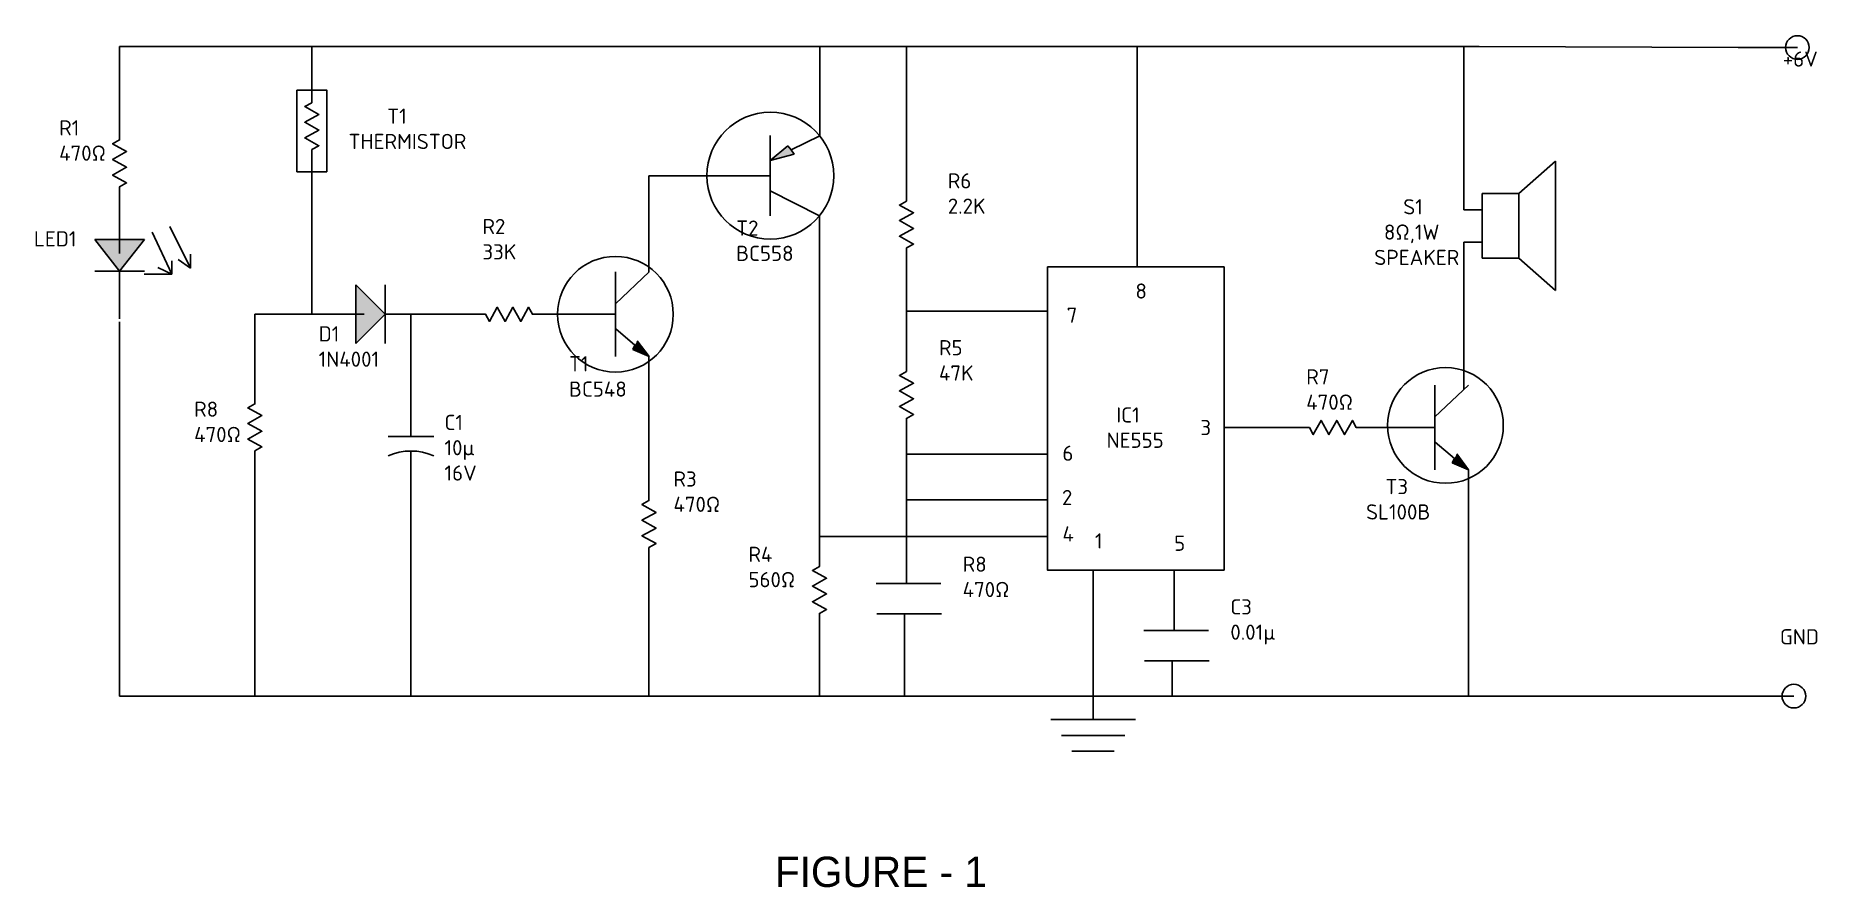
# Model space of a CAD drawing. Header units: inches. Extents: x 22 to 139, y -22 to 34.
import ezdxf

# ---------------------------------------------------------------- set-up
doc = ezdxf.new("R2010")
doc.units = ezdxf.units.IN
doc.header["$MEASUREMENT"] = 0

# ---------------------------------------------------------------- blocks, each defined once
blk = doc.blocks.new('Resistor')
at = {"color": 7}
blk.add_lwpolyline([(0, 0), (0.05, 0), (0.075, 0.025), (0.125, -0.025), (0.175, 0.025), (0.225, -0.025), (0.275, 0.025), (0.325, -0.025), (0.35, 0), (0.4, 0)], dxfattribs=at)
blk = doc.blocks.new('Diode')
at = {"color": 7}
for p, q in [((0.15, 0.125), (0.25, 0)), ((0.15, -0.125), (0.15, 0.125)), ((0.25, -0.125), (0.25, 0.125)), ((0.15, 0), (0, 0)), ((0.25, 0), (0.15, -0.125)), ((0.25, 0), (0.4, 0))]:
    blk.add_line(p, q, dxfattribs=at)
blk.add_solid([(0.15, -0.125), (0.25, 0), (0.15, 0.125)], dxfattribs=at)
blk = doc.blocks.new('Capacitor')
at = {"color": 7}
for p, q in [((0.15, -0.1), (0.15, 0.1)), ((0.15, 0), (0, 0)), ((0.225, 0), (0.4, 0))]:
    blk.add_line(p, q, dxfattribs=at)
blk.add_arc((0.4375, 0), 0.2125, 151.9275, 208.0725, dxfattribs=at)
blk = doc.blocks.new('Transistor - NPN')
at = {"color": 7}
for p, q in [((0.199999, 0.2), (0.199999, -0.2)), ((0.399999, 0.2), (0.199999, 0.05)), ((0, 0), (0.199999, 0)), ((0.316132, -0.145536), (0.201153, -0.069033)), ((0.302516, -0.166503), (0.316132, -0.145536)), ((0.399999, -0.2), (0.302516, -0.166503)), ((0.329748, -0.124569), (0.399999, -0.2))]:
    blk.add_line(p, q, dxfattribs=at)
blk.add_solid([(0.302516, -0.166503), (0.399999, -0.2), (0.329748, -0.124569)], dxfattribs=at)
blk = doc.blocks.new('Transistor - PNP')
at = {"color": 7}
for p, q in [((0.200001, 0.2), (0.200001, -0.199999)), ((0.271557, 0.149194), (0.200001, 0.075)), ((0.284805, 0.127992), (0.271557, 0.149194)), ((0.284805, 0.127992), (0.4024, 0.199023)), ((0.200001, 0.075), (0.298053, 0.106791)), ((0.298053, 0.106791), (0.284805, 0.127992)), ((0, 0), (0.200001, 0)), ((0.200001, -0.074999), (0.400001, -0.199999))]:
    blk.add_line(p, q, dxfattribs=at)
blk.add_solid([(0.200001, 0.075), (0.298053, 0.106791), (0.271557, 0.149194)], dxfattribs=at)
blk = doc.blocks.new('Ground')
at = {"color": 7}
for p, q in [((-0.1, 0), (0.1, 0)), ((0.075, -0.05), (-0.075, -0.05)), ((-0.05, -0.1), (0.05, -0.1))]:
    blk.add_line(p, q, dxfattribs=at)
blk = doc.blocks.new('Speaker')
at = {"color": 7}
for p, q in [((0.25, 0.15), (0.15, 0.05)), ((0.25, -0.25), (0.25, 0.15)), ((0.05, 0.05), (0.05, -0.15)), ((0.15, 0.05), (0.05, 0.05)), ((0.15, -0.15), (0.15, 0.05)), ((0, 0), (0.05, 0)), ((0, -0.1), (0.05, -0.1)), ((0.05, -0.15), (0.15, -0.15)), ((0.15, -0.15), (0.25, -0.25))]:
    blk.add_line(p, q, dxfattribs=at)

msp = doc.modelspace()

# ---------------------------------------------------------------- linework, layer by layer
for p, q in [((27.29, 33.58), (27.29, 27.95)), ((27.29, 33.58), (94.95, 33.58)), ((27.29, 33.58), (39.95, 33.58)), ((39.95, 33.58), (39.95, 30.4)), ((73.41, 27.7), (73.41, 33.58)), ((94.95, 33.58), (79.12, 33.58)), ((79.12, 33.58), (79.12, 23.92)), ((94.32, 19.07), (94.32, 33.58)), ((94.95, 33.58), (116.83, 33.58)), ((115.83, 22.84), (115.83, 33.58)), ((116.83, 33.58), (133.9, 33.52)), ((133.9, 33.52), (136.35, 33.52)), ((136.35, 33.52), (137.8, 33.52)), ((27.29, 27.95), (27.29, 27.95)), ((39.95, 26.28), (39.95, 18.15)), ((62.16, 18.74), (62.16, 25.08)), ((62.16, 25.08), (66.9, 25.08)), ((27.29, 23.83), (27.29, 19.95)), ((73.39, 22.44), (73.39, -0.15)), ((30.73, 18.6), (29.44, 21.36)), ((31.95, 18.98), (30.61, 21.74)), ((115.83, 20.71), (115.83, 10.99)), ((30.73, 18.6), (29.81, 19.03)), ((29.81, 19.03), (30.73, 18.6)), ((30.73, 18.6), (30.73, 19.47)), ((31.95, 18.98), (31.15, 19.55)), ((31.15, 19.55), (31.95, 18.98)), ((31.95, 18.98), (31.95, 19.91)), ((79.12, 19.8), (79.12, 12.7)), ((79.12, 19.8), (79.12, 16.16)), ((88.4, 19.07), (94.32, 19.07)), ((100.04, 19.07), (100.04, 19.07)), ((100.04, 19.07), (100.04, 8.49)), ((28.92, 18.6), (30.73, 18.6)), ((39.95, 18.15), (39.95, 15.95)), ((27.29, 15.46), (27.29, 15.46)), ((27.29, 15.46), (27.29, 1.25)), ((39.95, 15.95), (36.2, 15.95)), ((36.2, 15.95), (43.39, 15.95)), ((36.2, 15.95), (36.2, 10.56)), ((46.48, 15.95), (46.48, 9.83)), ((47.69, 15.95), (50.88, 15.95)), ((55, 15.95), (57.74, 15.95)), ((79.12, 16.16), (88.4, 16.16)), ((62.16, 13.16), (62.16, 4.19)), ((79.12, 8.58), (79.12, -1.78)), ((100.04, 8.49), (105.14, 8.49)), ((109.26, 8.49), (111.71, 8.49)), ((111.71, 8.49), (111.71, 8.49)), ((36.2, 6.44), (36.2, -9.2)), ((79.12, 6.73), (85.99, 6.73)), ((85.99, 6.73), (88.4, 6.73)), ((46.48, 4.7), (46.48, -9.2)), ((116.13, 5.7), (116.13, -9.2)), ((79.12, -1.78), (79.12, 3.72)), ((79.12, 3.72), (85.89, 3.72)), ((85.89, 3.72), (88.4, 3.72)), ((27.29, 1.25), (27.29, -9.2)), ((73.39, -0.15), (73.39, 1.31)), ((73.39, 1.31), (88.4, 1.31)), ((62.16, 0.07), (62.16, -9.2)), ((88.4, -0.9), (91.41, -0.9)), ((91.41, -0.9), (91.41, -10.73)), ((96.75, -4.88), (96.75, -0.9)), ((79.12, -1.78), (77.13, -1.78)), ((77.13, -1.78), (81.38, -1.78)), ((73.39, -4.27), (73.39, -9.2)), ((77.17, -3.77), (81.43, -3.77)), ((77.17, -3.77), (79.43, -3.77)), ((78.98, -3.77), (78.98, -9.2)), ((96.75, -4.88), (94.76, -4.88)), ((94.76, -4.88), (99.02, -4.88)), ((94.8, -6.87), (99.06, -6.87)), ((94.8, -6.87), (97.06, -6.87)), ((96.61, -6.87), (96.61, -9.2)), ((27.29, -9.2), (67.55, -9.2)), ((67.55, -9.2), (97.23, -9.2)), ((97.23, -9.2), (117.72, -9.2)), ((117.72, -9.2), (137.57, -9.2))]:
    msp.add_line(p, q)
for points in [[(38.97, 30.72), (40.93, 30.72), (40.93, 25.34), (38.97, 25.34)], [(88.4, 19.07), (100.04, 19.07), (100.04, -0.9), (88.4, -0.9)]]:
    msp.add_lwpolyline(points, close=True)
for centre, radius in [((137.8, 33.52), 0.779), ((70.15, 25.08), 4.18), ((59.95, 15.95), 3.81), ((114.62, 8.63), 3.81), ((137.57, -9.2), 0.779)]:
    msp.add_circle(centre, radius)

# ---------------------------------------------------------------- block references
for name, p, xscale, yscale, zscale, rotation in [('Resistor', (39.95, 30.4), 10.29610924407814, -18.61161805016071, 10.29610924407814, 270), ('Resistor', (27.29, 27.95), 10.29610924407814, -18.61161805016071, 10.29610924407814, 270), ('Speaker', (115.83, 22.84), -24.16354049075551, -21.31278164747152, 24.16354049075551, 180), ('Diode', (27.29, 24.02), 20.9190792212022, -13.06078460642321, 20.9190792212022, 270), ('Resistor', (79.12, 23.92), 10.29610924407814, -18.61161805016071, 10.29610924407814, 270), ('Resistor', (79.12, 12.7), 10.29610924407814, -18.61161805016071, 10.29610924407814, 270), ('Resistor', (36.2, 10.56), 10.29610924407814, -18.61161805016071, 10.29610924407814, 270), ('Capacitor', (46.48, 9.83), 12.82638230953927, -15.00951595946451, 12.82638230953927, 270), ('Resistor', (62.16, 4.19), 10.29610924407814, -18.61161805016071, 10.29610924407814, 270), ('Resistor', (73.39, -0.15), 10.29610924407814, -18.61161805016071, 10.29610924407814, 270)]:
    msp.add_blockref(name, p, dxfattribs=dict(xscale=xscale, yscale=yscale, zscale=zscale, rotation=rotation))
for name, p, xscale, yscale, zscale in [('Transistor - PNP', (66.9, 25.08), 16.20854511336762, 13.2091284321462, 16.20854511336762), ('Diode', (39.95, 15.95), 19.33119069248499, -15.46712321614564, 19.33119069248499), ('Transistor - NPN', (57.74, 15.95), 11.06252876001463, 13.95489683975066, 11.06252876001463), ('Resistor', (50.88, 15.95), 10.29610924407814, -18.61161805016071, 10.29610924407814), ('Transistor - NPN', (111.71, 8.49), 11.06252876001463, 13.95489683975066, 11.06252876001463), ('Resistor', (105.14, 8.49), 10.29610924407814, -18.61161805016071, 10.29610924407814), ('Ground', (91.41, -10.73), 27.83818046091119, 21.02775657771613, 27.83818046091119)]:
    msp.add_blockref(name, p, dxfattribs=dict(xscale=xscale, yscale=yscale, zscale=zscale))

# ---------------------------------------------------------------- texts
at = {"char_height": 1, "attachment_point": 1}
for s, insert, width in [('{\\fISOCPEUR|b0|i0|c0|p34;  +6V}', (136.84, 33.26), 2.9206), ('{\\fISOCPEUR|b0|i0|c0|p34;    T1\\PTHERMISTOR}', (42.37, 29.5), 10.7513), ('{\\fISOCPEUR|b0|i0|c0|p34; R1\\P470Ω}', (23.31, 28.73), 1.69), ('{\\fISOCPEUR|b0|i0|c0|p34; R1\\P470Ω}', (23.31, 28.73), 1.69), ('{\\fISOCPEUR|b0|i0|c0|p34; R1\\P470Ω}', (23.31, 28.73), 1.69), ('{\\fISOCPEUR|b0|i0|c0|p34; R6\\P2.2K}', (81.84, 25.24), 1.69), ('{\\fISOCPEUR|b0|i0|c0|p34;   S1\\P 8Ω,1W\\PSPEAKER}', (109.93, 23.53), 7.8953), ('{\\fISOCPEUR|b0|i0|c0|p34;  LED1}', (21.65, 21.42), 2.9206), ('{\\fISOCPEUR|b0|i0|c0|p34; R2\\P33K}', (51.19, 22.23), 1.69), ('{\\fISOCPEUR|b0|i0|c0|p34; T2\\PBC558}', (67.9, 22.13), 1.69), ('{\\fISOCPEUR|b0|i0|c0|p34;8}', (94.2, 17.98), 1.69), ('{\\fISOCPEUR|b0|i0|c0|p34;7}', (89.67, 16.39), 1.69), ('{\\fISOCPEUR|b0|i0|c0|p34; D1\\P1N4001}', (40.4, 15.16), 1.69), ('{\\fISOCPEUR|b0|i0|c0|p34; R5\\P47K}', (81.26, 14.25), 1.69), ('{\\fISOCPEUR|b0|i0|c0|p34; T1\\PBC548}', (56.89, 13.19), 1.69), ('{\\fISOCPEUR|b0|i0|c0|p34;R7\\P470Ω}', (105.45, 12.33), 1.69), ('{\\fISOCPEUR|b0|i0|c0|p34; R8\\P470Ω}', (32.2, 10.2), 1.69), ('{\\fISOCPEUR|b0|i0|c0|p34; IC1\\PNE555}', (92.3, 9.82), 5.5357), ('{\\fISOCPEUR|b0|i0|c0|p34; C1\\P10μ\\P16V}', (48.69, 9.33), 1.69), ('{\\fISOCPEUR|b0|i0|c0|p34;3}', (98.48, 8.99), 1.69), ('{\\fISOCPEUR|b0|i0|c0|p34;6}', (89.39, 7.3), 1.69), ('{\\fISOCPEUR|b0|i0|c0|p34; R3\\P470Ω}', (63.77, 5.6), 1.69), ('{\\fISOCPEUR|b0|i0|c0|p34;  T3\\PSL100B}', (109.39, 5.1), 2.9206), ('{\\fISOCPEUR|b0|i0|c0|p34;2}', (89.36, 4.38), 1.69), ('{\\fISOCPEUR|b0|i0|c0|p34;4}', (89.39, 1.98), 1.69), ('{\\fISOCPEUR|b0|i0|c0|p34;1}', (91.53, 1.52), 1.69), ('{\\fISOCPEUR|b0|i0|c0|p34;5}', (96.75, 1.37), 1.69), ('{\\fISOCPEUR|b0|i0|c0|p34; R4\\P560Ω}', (68.71, 0.64), 1.69), ('{\\fISOCPEUR|b0|i0|c0|p34; R8\\P470Ω}', (82.82, -0.01), 1.69), ('{\\fISOCPEUR|b0|i0|c0|p34; C3\\P0.01μ}', (100.45, -2.82), 1.69), ('{\\fISOCPEUR|b0|i0|c0|p34;  GND}', (136.65, -4.79), 2.9206)]:
    msp.add_mtext(s, dxfattribs=dict(at, insert=insert, width=width))
at = {"color": 3, "insert": (70.45, -19.77), "char_height": 2, "width": 34.337, "attachment_point": 1}
msp.add_mtext('FIGURE - 1', dxfattribs=at)

doc.saveas('drawing.dxf')
